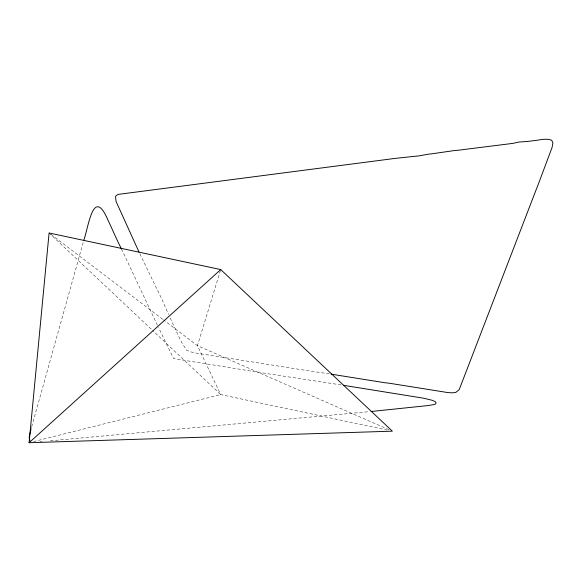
<?xml version="1.0" encoding="UTF-8"?>
<svg xmlns="http://www.w3.org/2000/svg" width="582" height="582" viewBox="0 0 582 582"><rect width="100%" height="100%" fill="white"/><g stroke="black" fill="none" stroke-linecap="round" stroke-linejoin="round"><path stroke-width="0.44" stroke-dasharray="2.91 2.18" d="M30.839 429.953L31.486 427.544M31.697 426.744L83.357 241.865M220.454 270.441L197.436 345.672L220.724 394.581L387.015 430.033M33.494 441.607L220.724 394.581L152.724 330.569M367.555 411.838L49.717 440.872M40.18 441.585L41.86 441.469M341.139 384.935L272.631 374.459A135.33 78.134 0 0 1 269.175 373.957A168.365 97.201 0 0 1 266.636 373.557L173.596 358.57L158.595 327.673M329.354 373.848L315.48 371.854A25.368 14.645 0 0 1 314.644 371.76A33.916 19.577 0 0 1 313.254 371.571L192.955 352.568L186.757 350.371L181.679 342.354A267.698 154.557 0 0 1 179.387 337.771L169.988 317.525M389.038 429.72L197.436 345.672L163.426 319.838M162.698 319.285L49.084 232.989L152.069 329.943M139.84 253.803L161.941 299.366L168.627 314.535M121.529 249.009L157.38 325.163"/><path stroke-width="0.87" d="M29.1 442.713L49.084 232.989L220.724 269.575L392.355 431.175L29.1 442.713L220.724 269.575M30.839 429.953L29.362 436.114A33.174 19.155 0 0 0 29.289 438.071L29.871 440.669M83.917 239.951C88.784 225.605 93.513 186.189 108.019 220.243C112.632 229.817 116.618 239.609 121.529 249.009M371.076 411.51L428.192 405.552L434.245 404.519L435.336 404.141L436.151 402.846L435.125 401.573L432.15 400.285L423.82 398.248L343.511 385.313M331.143 374.161L384.047 382.6A78.861 45.534 0 0 0 385.757 382.825L387.801 383.065A18.173 10.491 0 0 1 389.445 383.254L447.914 392.581L452.636 392.843L455.961 392.297L459.191 389.649L536.197 189.587A81.567 47.091 0 0 1 536.771 188.313L552.085 147.457L552.9 142.91L551.758 140.298C545.647 137.774 538.75 140.451 532.428 140.8A160.406 92.611 0 0 1 528.027 141.397L519.311 142.023A2.663 1.535 0 0 0 518.671 142.103L512.895 143.376L463.41 149.574A48.946 28.256 0 0 1 461.446 149.858A52.453 30.286 0 0 1 458.812 150.171L455.284 150.454A21.796 12.586 0 0 0 453.742 150.651L432.695 153.684A209.047 120.692 0 0 0 427.472 154.332L418.996 155.896A2.568 1.484 0 0 1 418.152 156.005A2.132 1.229 0 0 1 417.738 155.991L395.214 158.384L118.197 194.388L116.036 195.727L115.52 196.723L116.08 201.51L139.018 252.042"/></g></svg>
